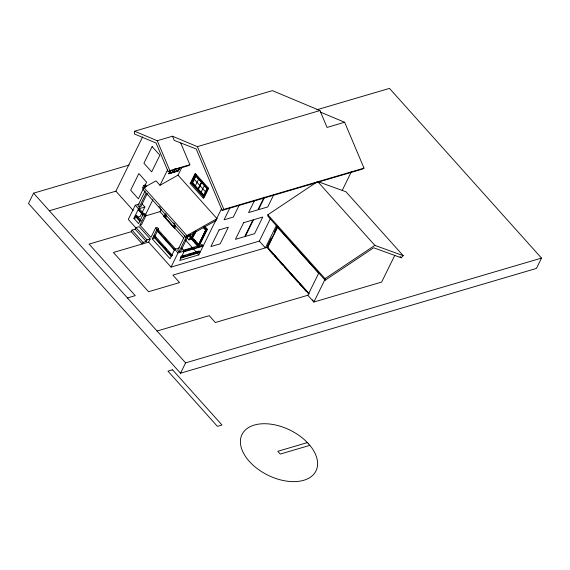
<?xml version="1.0" encoding="UTF-8"?>
<svg xmlns="http://www.w3.org/2000/svg" width="570" height="570" viewBox="0 0 570 570"><rect width="100%" height="100%" fill="white"/><g stroke="black" fill="none" stroke-linecap="round" stroke-linejoin="round"><path stroke-width="0.85" d="M134.57 131.221L157.234 140.712L172.482 136.223L174.242 140.384L196.222 148.984L222.158 210.408L362.299 169.148L364.002 168.129L344.629 122.251L327.066 127.424L319.948 110.559L272.389 90.637L134.57 131.221L134.413 133.971L156.087 143.049L168.157 171.641L188.178 165.749L189.881 164.723L180.711 143.006M129.169 165.029L33.58 193.173L28.5 203.504L180.519 373.207L536.42 268.427L541.5 258.096L389.481 88.393L316.934 109.746M49.341 210.765L115.895 191.171L142.607 136.886M146.54 186.212L145.357 184.901L143.768 185.371L142.479 187.993L143.54 189.176M139.222 204.081L135.268 205.243L128.293 219.414L135.867 227.865M181.816 167.409L178.011 175.14L159.985 185.286L156.002 180.847L143.932 187.637L138.396 198.837L130.658 190.202L138.859 173.537L146.597 182.179L145.037 185.35M145.129 190.957L137.862 205.727L139.187 207.209L140.783 206.739L147.281 193.522M139.187 207.209L146.077 193.216M179.486 247.907L174.734 249.304L170.088 258.752L152.268 238.866L153.864 238.395L158.51 228.948L157.185 227.466L155.596 227.936L150.943 237.384L139.935 225.093L141.524 224.623L146.177 215.175L144.844 213.693L143.255 214.163L138.61 223.611L133.879 218.331L138.524 208.884L144.858 207.024L142.137 203.989M135.439 215.631L135.175 216.151L139.907 221.431L140.163 220.911L135.439 215.631L136.494 215.317L141.225 220.597M138.531 209.333L138.275 209.86L143.006 215.132L143.262 214.612L138.531 209.333L139.593 209.019L144.324 214.299M136.494 215.317L136.237 215.845L137.42 217.163M139.337 209.546L139.593 209.019M127.431 297.946L135.24 295.645L89.077 244.103L131.25 231.691L132.019 230.116L135.204 229.176L135.981 227.601L139.158 226.668L150.174 238.958L148.62 242.108L113.409 252.474L148.563 291.719L179.578 282.592L172.881 275.111L267.501 247.252L277.569 226.782M144.858 207.024L140.206 216.465L133.879 218.331M139.935 225.093L144.581 215.645L146.177 215.175M145.578 214.562L152.903 199.678M159.985 185.286L167.68 169.646M179.814 167.822L178.267 170.972L168.777 173.764L170.231 170.508M168.777 173.764L170.323 170.615M170.473 170.779L169.404 173.266L178.004 170.736L179.564 167.53M169.404 173.266L170.523 170.836M170.765 170.644L169.703 172.931L173.757 171.741M175.182 168.706L173.693 171.99L175.254 168.82M175.475 168.677L173.864 171.827M175.517 168.727L174 171.67M179.158 168.236L178.004 170.736M179.807 167.48L178.246 170.651L169.311 173.166L178.054 170.473M150.174 238.958L146.989 239.892L146.212 241.466L143.034 242.407L142.258 243.981L131.25 231.691M168.677 173.658L178.168 170.865L179.721 167.715M144.809 216.13L160.056 211.641L161.217 209.276M152.268 238.866L156.921 229.418L158.51 228.948M153.829 236.158L153.572 236.685L171.385 256.571L171.641 256.051L153.829 236.158L154.89 235.852L172.703 255.738M156.928 229.867L156.672 230.387L174.484 250.28L174.741 249.753L156.928 229.867L157.99 229.553L175.802 249.439M174.327 227.722L174.833 227.729L174.306 228.107L163.911 216.507L164.552 216.251L165.72 213.878M165.45 213.971L163.911 216.507M154.89 235.852L154.634 236.372L155.817 237.697M157.726 230.073L157.99 229.553M166.219 214.833L165.058 217.191L164.174 216.208M164.929 217.234L166.098 215.538M166.689 215.033L165.321 217.113M190.166 183.526L194.819 174.078L195.588 173.85L208.648 188.428L203.996 197.876L203.226 198.104L190.166 183.526L190.943 183.298M195.339 174.363L195.588 173.85M191.149 183.041L195.047 175.125L207.138 188.627L203.248 196.543L191.149 183.041L191.926 182.813L196.201 174.534M173.33 226.611L174.876 224.16L173.729 222.877M174.847 224.459L173.686 226.817L174.57 227.808M174.306 228.107L174.833 227.729M174.456 227.686L175.617 225.321M174.719 227.608L175.503 226.019M195.382 185.784L198.709 179.016M202.122 181.139L201.865 181.652L200.683 180.327M202.208 182.029L202.457 181.517M201.132 192.197L204.459 185.435M208.036 187.744L207.915 188.399M203.226 198.104L207.872 188.656L208.648 188.428M184.986 235.446L177.719 250.223L179.044 251.705L180.64 251.235L187.523 237.241M148.62 242.108L171.029 267.116L177.997 252.945L184.324 251.085L181.609 248.05M143.013 189.496L185.963 237.448L186.882 235.588L216.985 218.645L178.011 175.14M179.044 251.705L186.312 236.928L188.969 239.892L190.558 239.421L193.85 232.831M187.993 236.308L188.492 235.296L190.081 234.826L191.848 236.799L190.259 237.27L188.969 239.892M184.324 251.085L179.678 260.526L198.809 254.897L221.709 208.349M192.154 236.685L194.085 232.76M203.454 227.459L205.955 230.195L198.617 245.114L191.534 237.54L192.047 238.11L195.139 231.833M195.375 231.762L192.047 238.11M197.099 242.82L198.738 244.644L192.567 238.004L195.987 231.049M194.263 234.861L195.403 232.539M198.56 244.694L205.784 230.009L198.381 245.186L198.894 245.756L207.366 229.254L205.008 226.618M203.775 226.447L206.725 229.739L207.366 229.254M207.095 229.496L199.087 246.09M198.731 251.562L198.994 251.042L199.878 252.026L199.614 252.553L180.49 258.182L180.747 257.661L199.878 252.026M201.83 245.264L202.086 244.744L202.977 245.727L202.713 246.254L183.59 251.883M185.963 237.448L216.073 220.505L216.985 218.645M229.924 207.908L224.067 219.806L233.344 217.077L239.201 205.171M254.448 200.683L248.591 212.589L257.875 209.853L264.124 197.156M264.33 197.776L258.474 209.682L267.75 206.946L273.607 195.047M180.519 373.207L185.606 362.876L541.5 258.096M171.029 267.116L259.329 241.117L270.558 218.289M267.138 246.596L271.37 237.982M274.455 231.719L277.155 226.233M309.261 294.027L267.587 247.501L277.925 226.482M342.207 190.423L351.483 171.563M325.121 279.2L313.885 302.029L307.836 295.267L318.68 273.23L276.222 225.834L265.378 247.872L259.329 241.117M394.81 255.31L381.636 282.079L313.885 302.029L312.588 299.849M316.899 181.987L267.829 214.797L267.971 216.322L325.185 280.191L373.656 247.779L401.251 257.797L403.197 255.659L345.976 191.791L317.625 181.502L374.839 245.371L403.197 255.659M325.185 280.191L325.043 278.673L374.839 245.371M168.157 171.641L169.86 170.622L189.881 164.723M222.158 210.408L223.86 209.389L364.002 168.129M172.482 136.223L197.37 146.647L319.948 110.559M203.248 196.543L204.017 196.315L191.926 182.813M165.15 217.476L166.34 217.127M173.551 226.86L173.729 226.497M206.725 229.739L207.195 229.603M206.468 230.772L203.419 227.694M182.963 250.373L202.086 244.744M198.759 245.934L199.229 245.798M184.367 250.408L188.528 249.183M190.188 248.691L194.349 247.473M183.846 251.363L202.977 245.727M180.697 256.429L198.994 251.042M182.934 256.215L185.428 255.481M188.756 254.505L191.249 253.771M192.909 253.28L197.07 252.054M267.587 247.501L267.986 247.387M157.064 331.02L209.211 315.666L215.339 322.499L307.857 295.26M307.337 442.598L277.775 451.305L280.248 454.062L309.809 445.362M320.368 112.09L344.629 122.251M400.076 256.479L401.251 257.797M267.829 214.797L325.043 278.673M267.501 247.252L308.776 293.329M273.6 254.469L275.951 257.084M277.711 259.051L280.055 261.673M293.55 276.735L295.31 278.702M297.661 281.323L299.421 283.29M302.349 286.56L303.525 287.871M267.102 247.366L308.377 293.443M269.681 250.65L273.201 254.583M274.961 256.55L278.481 260.476M279.656 261.787L282.592 265.064M284.936 267.686L287.871 270.957M289.047 272.268L292.567 276.201M294.327 278.167L297.846 282.093M299.606 284.06L301.958 286.682M304.302 289.296L306.062 291.263M194.819 174.078L207.872 188.656M194.341 179.379L199.749 185.421M200.091 185.799L205.499 191.834M204.537 226.76L206.896 229.397M203.939 226.297L206.86 229.56M194.377 239.778L196.009 241.602M190.074 235.225L191.712 237.049M191.078 237.362L198.752 246.048M190.943 237.662L198.617 246.226M143.768 185.371L145.535 187.345M188.492 235.296L190.259 237.27M190.986 238.303L193.323 240.911M194.491 242.221L198.004 246.133M190.751 238.367L197.769 246.204M143.932 187.637L186.882 235.588M158.909 206.333L160.683 208.321M160.056 211.641L173.558 226.71M174.734 228.021L183.54 237.854M185.3 239.82L192.346 247.686M193.522 248.997L198.809 254.897M164.039 216.244L174.434 227.843M164.858 238.032L166.041 239.357M135.268 205.243L138.524 208.884M143.255 214.163L144.581 215.645M155.596 227.936L156.921 229.418M174.734 249.304L177.997 252.945M115.895 191.171L133.287 210.587M164.723 247.644L166.511 249.632M168.884 252.282L170.074 253.607M135.981 227.601L146.989 239.892M135.204 229.176L146.212 241.466M132.019 230.116L143.034 242.407M33.58 193.173L185.606 362.876M197.37 146.647L223.86 209.389M157.234 140.712L169.86 170.622M152.126 146.576L143.925 163.241L151.663 171.876L159.864 155.218L152.126 146.576M196.009 176.002L192.681 182.763L198.089 188.798L201.417 182.037L196.009 176.002M201.752 182.414L198.424 189.176L203.832 195.218L207.159 188.449L201.752 182.414M219.094 229.91L210.893 246.575L220.177 243.839L228.378 227.181L219.094 229.91M243.632 222.678L235.431 239.336L244.708 236.607L252.909 219.942L243.632 222.678M253.508 219.763L245.307 236.429L254.59 233.693L262.784 217.035L253.508 219.763M172.532 369.795L167.965 371.141L217.427 426.36L221.994 425.013L172.532 369.795M308.669 443.952L305.185 440.418A41.225 25.101 26.2 0 0 242.214 434.091A41.225 25.101 26.2 0 0 283.931 480.66A41.225 25.101 26.2 0 0 311.64 447.628L308.669 443.952"/></g></svg>
